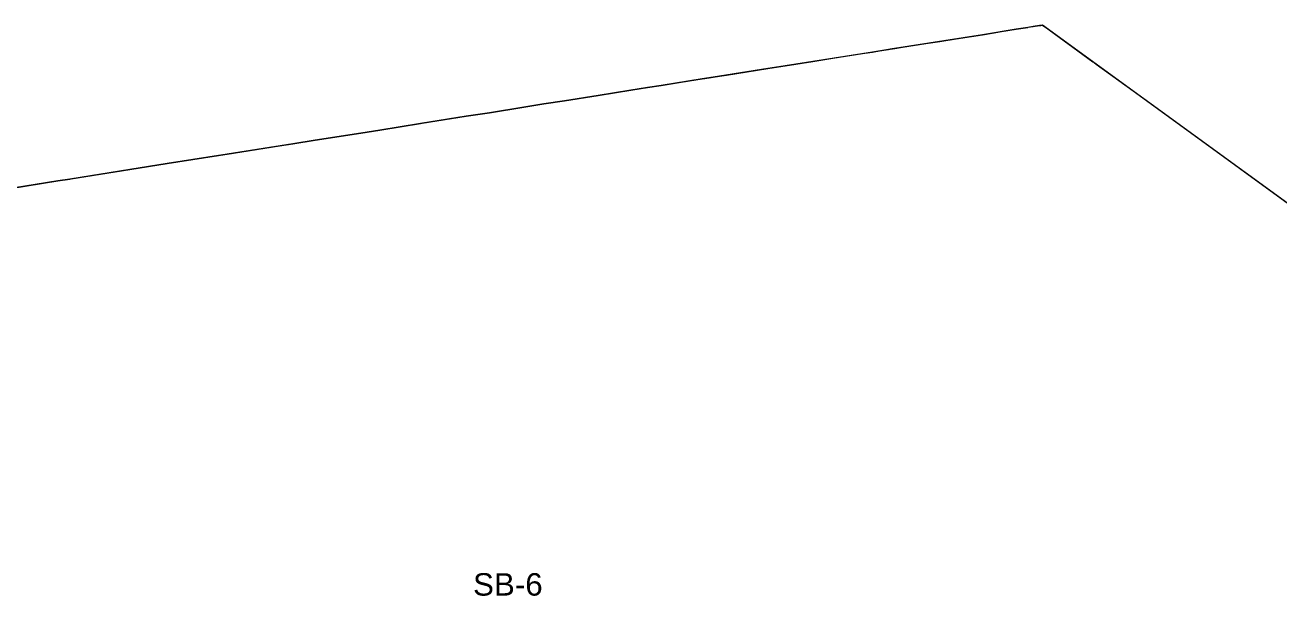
# Model space of a CAD drawing. Header units: metres. Extents: x 662613 to 666742, y 2728069 to 2732733.
# Drawn here: x 664824 to 664924.7, y 2730357.8 to 2730403.6 of the extents above; entities that cross this region are included whole.
import ezdxf
from ezdxf.enums import TextEntityAlignment as Align

# ---------------------------------------------------------------- set-up
doc = ezdxf.new("R2010")
doc.units = ezdxf.units.M
doc.header["$MEASUREMENT"] = 0
doc.layers.add('DQ_PLOT_ID', color=252, linetype='Continuous', lineweight=18)
doc.layers.add('Xref_DQ_MasterPlan_2024$0$DQ_PLOTS', color=252, linetype='Continuous', lineweight=15)
doc.styles.add('DQ_Plot_ID', font='arial.ttf')

# ---------------------------------------------------------------- blocks, each defined once
blk = doc.blocks.new('Xref_DQ_MasterPlan_2024')
at = {"layer": 'Xref_DQ_MasterPlan_2024$0$DQ_PLOTS'}
for points in [[(664962.95, 2730362.02), (664905.72, 2730403.61), (664905.58, 2730403.59), (664905.46, 2730403.57), (664904.96, 2730403.49), (664904.53, 2730403.42), (664903.6, 2730403.27), (664900.88, 2730402.84), (664893.48, 2730401.67), (664893.35, 2730401.65), (664892.07, 2730401.45), (664885.04, 2730400.34), (664883.67, 2730400.12), (664879.78, 2730399.51), (664878.39, 2730399.29), (664875.1, 2730398.77), (664874, 2730398.59), (664872.66, 2730398.38), (664870.05, 2730397.97), (664867.34, 2730397.54), (664865.69, 2730397.28), (664864.07, 2730397.02), (664861.31, 2730396.58), (664859.43, 2730396.29), (664855.79, 2730395.71), (664852.51, 2730395.19), (664851, 2730394.95), (664847.32, 2730394.37), (664845.54, 2730394.09), (664840.26, 2730393.25), (664839.57, 2730393.14), (664835.43, 2730392.49), (664832.44, 2730392.02), (664827.63, 2730391.25), (664826.66, 2730391.1), (664819.52, 2730389.97)], [(664821.55, 2730390.29), (664826.66, 2730391.1), (664827.63, 2730391.25), (664827.73, 2730391.27), (664832.44, 2730392.02), (664835.43, 2730392.49), (664839.57, 2730393.14), (664840.26, 2730393.25), (664844.45, 2730393.92), (664845.54, 2730394.09), (664847.32, 2730394.37), (664851, 2730394.95), (664852.51, 2730395.19), (664855.79, 2730395.71), (664855.9, 2730395.73), (664859.43, 2730396.29), (664861.31, 2730396.58), (664864.07, 2730397.02), (664865.69, 2730397.28), (664867.34, 2730397.54), (664870.05, 2730397.97), (664872.66, 2730398.38), (664874, 2730398.59), (664875.1, 2730398.77), (664876.7, 2730399.02), (664878.39, 2730399.29), (664878.59, 2730399.32), (664879.78, 2730399.51), (664880.34, 2730399.59), (664883.67, 2730400.12), (664885.04, 2730400.34), (664887.27, 2730400.69), (664888.89, 2730400.95), (664891.25, 2730401.32), (664892.07, 2730401.45), (664892.61, 2730401.54), (664893.35, 2730401.65), (664893.48, 2730401.67), (664893.85, 2730401.73), (664894.48, 2730401.83), (664896.35, 2730402.13), (664897.46, 2730402.3), (664898.78, 2730402.51), (664900.88, 2730402.84), (664901.84, 2730403), (664902.41, 2730403.09), (664903.6, 2730403.27), (664904.53, 2730403.42), (664904.56, 2730403.43), (664904.96, 2730403.49), (664905.46, 2730403.57), (664905.58, 2730403.59), (664905.72, 2730403.61), (664906.13, 2730403.31), (664906.25, 2730403.23), (664909.76, 2730400.67), (664909.85, 2730400.61), (664910.02, 2730400.48), (664912.98, 2730398.34), (664921.53, 2730392.12), (664922.81, 2730391.19), (664932.81, 2730383.93)]]:
    blk.add_lwpolyline(points, dxfattribs=at)

msp = doc.modelspace()

# ---------------------------------------------------------------- block references
msp.add_blockref('Xref_DQ_MasterPlan_2024', (0, 0))

# ---------------------------------------------------------------- texts
at = {"layer": 'DQ_PLOT_ID', "style": 'DQ_Plot_ID'}
msp.add_text('SB-6', height=1.8, dxfattribs=at).set_placement((664862.79, 2730357.83), align=Align.CENTER)

doc.saveas('drawing.dxf')
